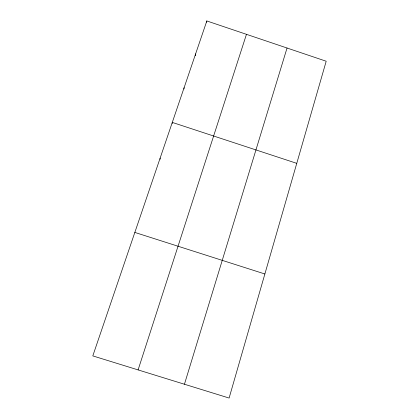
<?xml version="1.0" encoding="UTF-8"?>
<svg xmlns="http://www.w3.org/2000/svg" width="419" height="419" viewBox="0 0 419 419"><rect width="100%" height="100%" fill="white"/><g stroke="black" fill="none" stroke-linecap="round" stroke-linejoin="round"><path stroke-width="0.63" d="M160.137 159.288L160.147 158.083M172.204 123.605L172.288 122.411L296.762 163.347M183.962 88.969L184.109 87.691M195.343 55.737L195.615 53.883M206.609 22.233L206.829 20.95L326.197 61.232L229.109 398.05L92.803 355.899L206.829 20.95M184.439 384.239L287.046 48.023M138.097 369.904L246.461 34.327M134.839 232.425L264.871 273.979"/></g></svg>
